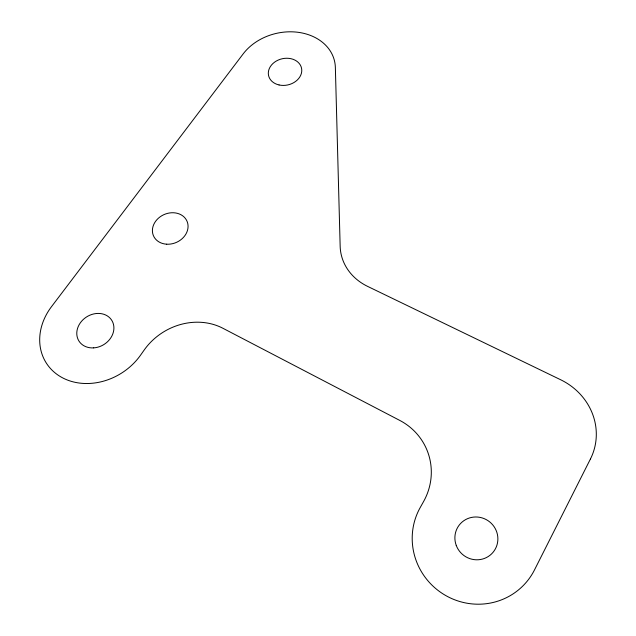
<?xml version="1.0" encoding="UTF-8"?>
<svg xmlns="http://www.w3.org/2000/svg" width="636" height="636" viewBox="0 0 636 636"><rect width="100%" height="100%" fill="white"/><g stroke="black" fill="none" stroke-linecap="round" stroke-linejoin="round"><path stroke-width="0.95" d="M590.447 458.969L534.502 569.904A65.182 63.592 40.6 0 1 446.822 596.147A65.182 63.592 40.6 0 1 420.189 507.592L423.576 501.55A61.986 59.856 -24.1 0 0 399.774 420.42L222.878 328.255A59.379 52.406 -31.6 0 0 144.221 349.975L140.548 355.174A58.226 48.916 -32.4 0 1 61.915 377.482A58.226 48.916 -32.4 0 1 51.516 306.647L243.175 53.885A50.681 40.187 -13.1 0 1 299 32.428A50.681 40.187 -13.1 0 1 335.363 67.511L340.157 246.275A55.833 48.789 -7.9 0 0 367.624 286.391L560.666 379.756A62.59 58.472 17.6 0 1 590.447 458.969M456.235 545.378A21.711 21.187 40.3 0 0 492.956 552.422A21.711 21.187 40.3 0 0 479.949 517.37A21.711 21.187 40.3 0 0 456.235 545.378M93.675 347.876A19.406 16.297 -32.4 0 0 112.198 321.069A19.406 16.297 -32.4 0 0 80.168 323.064A19.406 16.297 -32.4 0 0 93.675 347.876M166.688 244.2A18.285 15.216 -23.6 0 0 187.143 221.519A18.285 15.216 -23.6 0 0 156.877 219.73A18.285 15.216 -23.6 0 0 166.688 244.2M279.069 84.962A16.894 13.388 -13.1 0 0 301.567 68.314A16.894 13.388 -13.1 0 0 274.506 62.217A16.894 13.388 -13.1 0 0 279.069 84.962"/></g></svg>
